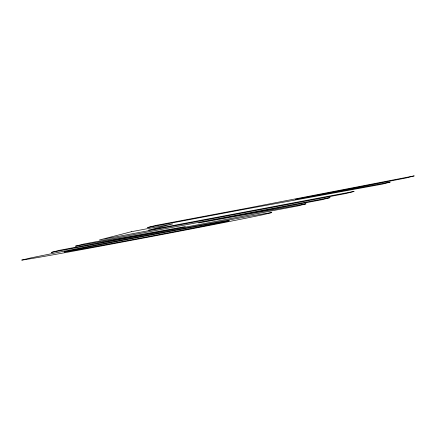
<?xml version="1.0" encoding="UTF-8"?>
<svg xmlns="http://www.w3.org/2000/svg" width="436" height="436" viewBox="0 0 436 436"><rect width="100%" height="100%" fill="white"/><g stroke="black" fill="none" stroke-linecap="round" stroke-linejoin="round"><path stroke-width="0.65" d="M21.833 260.063L22.607 260.025A247.512 8.208 -12.4 0 0 48.494 255.638A611.212 20.263 -12.4 0 0 81.499 249.648A1199.441 39.769 -12.4 0 0 183.523 230.421A611.212 20.263 -12.4 0 0 223.019 222.752A247.512 8.208 -12.4 0 0 263.044 214.714L271.846 212.583L271.045 212.648A247.512 8.208 -12.4 0 0 245.157 217.03A611.212 20.263 -12.4 0 0 212.152 223.025A1199.441 39.769 -12.4 0 0 162.475 232.29A819.762 27.179 -12.4 0 0 116.287 241.054A706.614 23.43 -12.4 0 0 70.627 249.921A247.512 8.208 -12.4 0 0 30.602 257.959L21.833 260.063M64.73 251.834L64.457 252.019A210.942 6.992 -12.4 0 0 83.123 248.76A525.048 17.407 -12.4 0 0 105.561 244.65A1038.339 34.428 -12.4 0 0 173.523 231.843A525.048 17.407 -12.4 0 0 199.279 226.873A210.942 6.992 -12.4 0 0 225.352 221.701L229.276 220.687A210.942 6.992 -12.4 0 0 210.61 223.946A525.048 17.407 -12.4 0 0 188.172 228.055A1038.339 34.428 -12.4 0 0 154.878 234.285A707.285 23.451 -12.4 0 0 124.271 240.078A607.86 20.154 -12.4 0 0 94.449 245.833A210.942 6.992 -12.4 0 0 68.376 251.005L64.73 251.834M59.389 250.319L51.372 252.39L298.022 205.906L306.034 203.835L198.734 222.938L322.057 199.699L330.068 197.628L83.423 244.106L75.412 246.177L185.278 226.595L59.389 250.319M131.498 231.685L99.446 239.964L346.097 193.486L354.108 191.415L148.567 230.148L172.607 223.941L131.498 231.685M155.532 225.477L147.521 227.543L240.013 210.114L382.149 184.172L390.16 182.101L295.401 199.399L406.189 177.959L414.2 175.888L248.024 208.048L155.532 225.477"/></g></svg>
